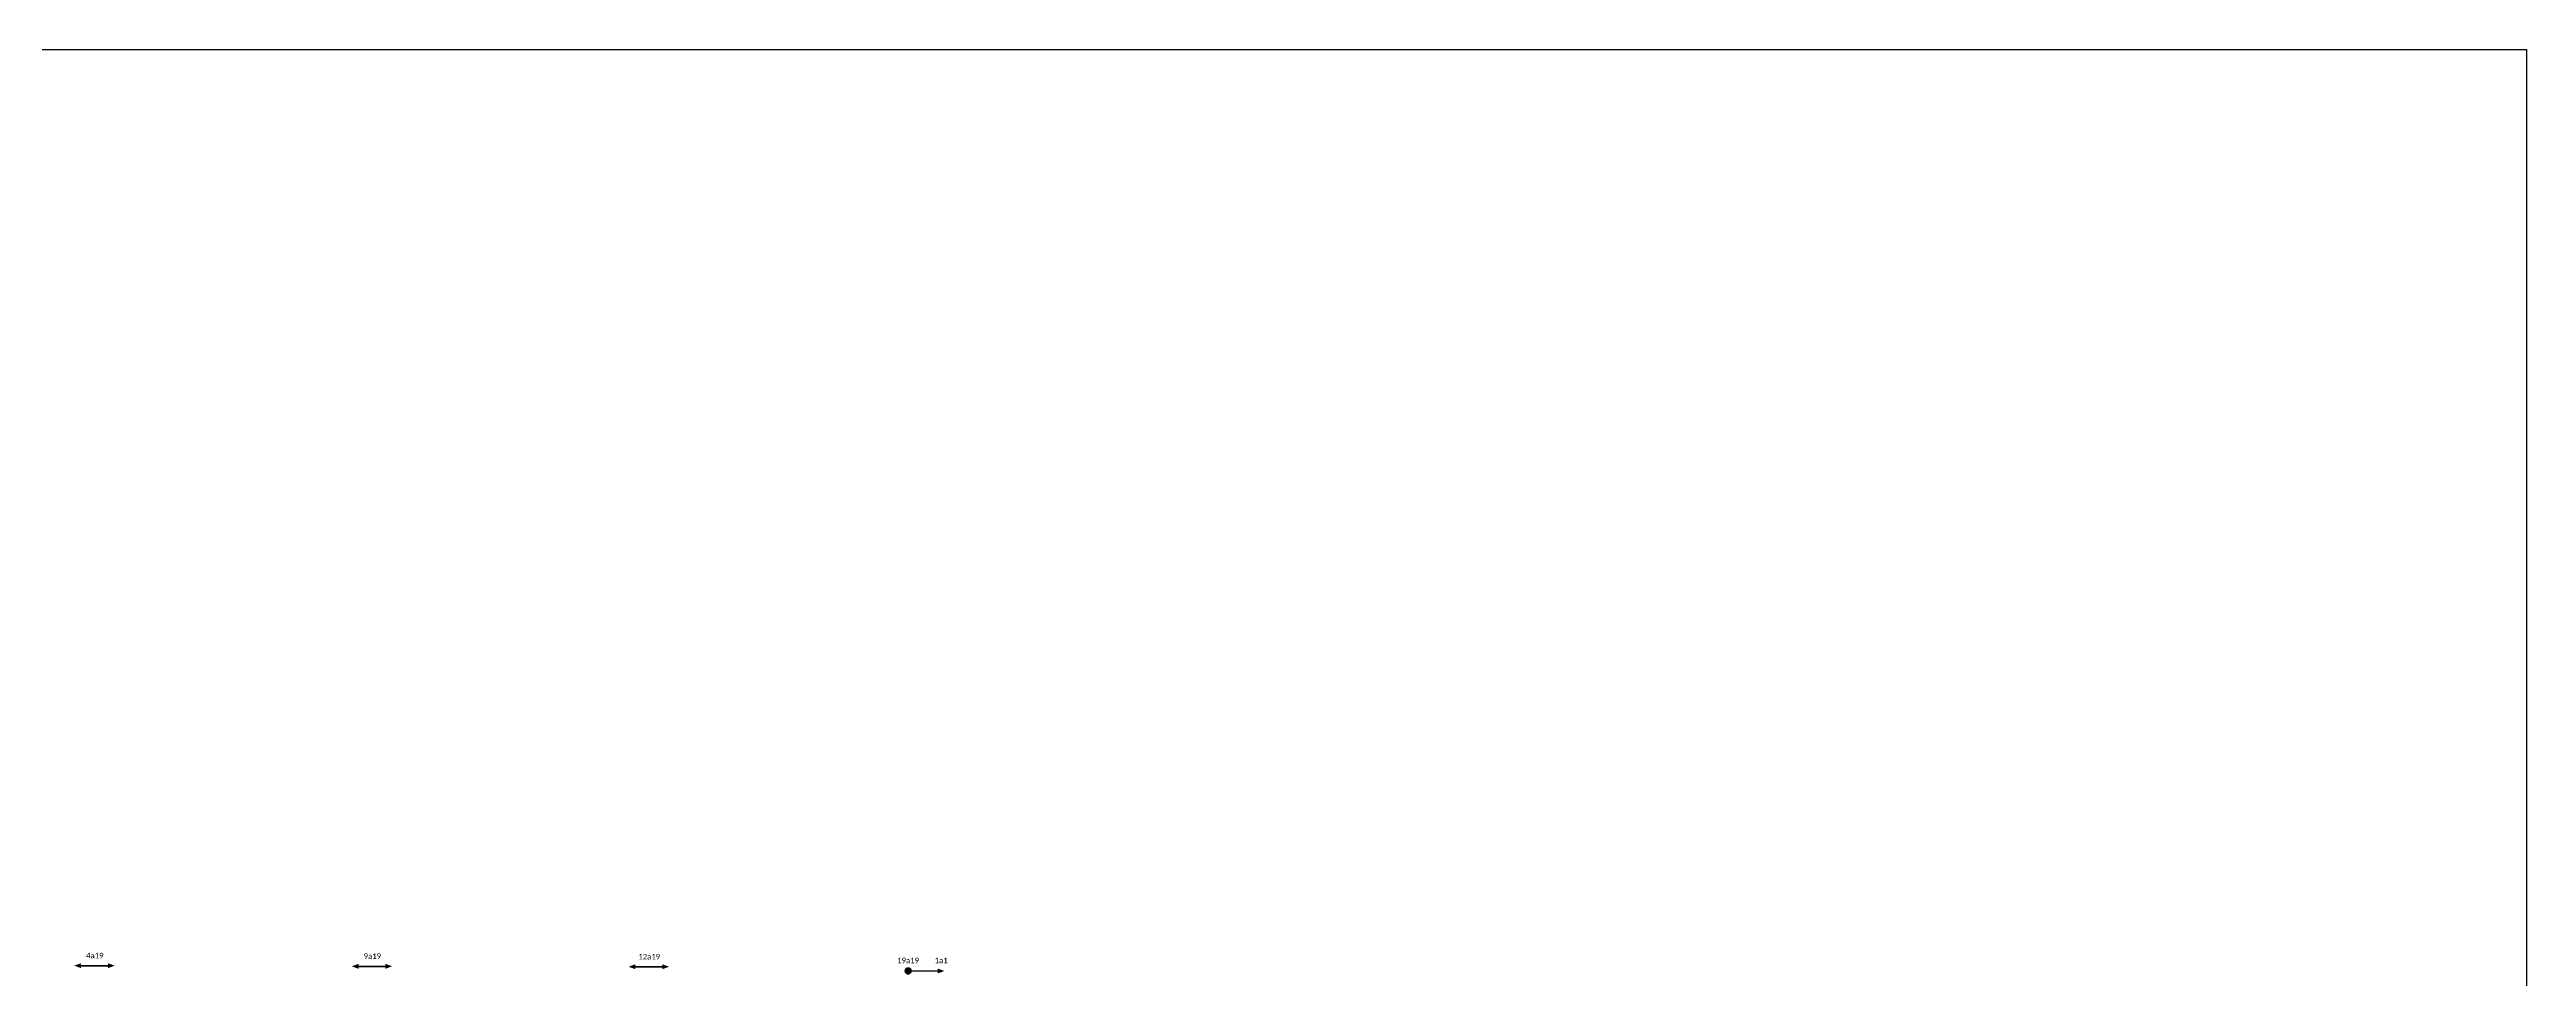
# Model space of a CAD drawing. Header units: metres. Extents: x 0 to 2138, y 0 to 691.
# Drawn here: x 1479 to 2138, y 444 to 691 of the extents above; entities that cross this region are included whole.
import ezdxf

# ---------------------------------------------------------------- set-up
doc = ezdxf.new("R2010")
doc.units = ezdxf.units.M
doc.layers.add('SETA', color=7, linetype='Continuous')
doc.layers.add('texto', color=255, linetype='Continuous')
doc.styles.get("Standard").update_dxf_attribs({"font": 'arial.ttf'})

msp = doc.modelspace()

# ---------------------------------------------------------------- linework, layer by layer
msp.add_lwpolyline([(1110.27, 691.28), (2138.18, 691.28), (2138.18, -0.02), (1110.27, -0.02)], close=True)
at = {"const_width": 0.99}
msp.add_lwpolyline([(1707.15, 446.33, 1), (1708.14, 446.33, 1)], format="xyb", close=True, dxfattribs=at)
at = {"layer": 'SETA'}
for points in [[(1486.91, 447.71), (1495.42, 447.71)], [(1495.42, 447.71), (1486.91, 447.71)], [(1560.73, 447.54), (1569.24, 447.54)], [(1569.24, 447.54), (1560.73, 447.54)], [(1634.39, 447.42), (1642.9, 447.42)], [(1642.9, 447.42), (1634.39, 447.42)], [(1707.65, 446.33), (1716.16, 446.33)]]:
    msp.add_lwpolyline(points, dxfattribs=at)
for points in [[(1487.59, 448.38), (1485.78, 447.72), (1487.59, 447.06)], [(1494.74, 448.38), (1496.55, 447.72), (1494.74, 447.06)], [(1561.42, 448.21), (1559.6, 447.55), (1561.42, 446.89)], [(1568.56, 448.21), (1570.37, 447.55), (1568.56, 446.89)], [(1635.08, 448.1), (1633.26, 447.44), (1635.08, 446.78)], [(1642.22, 448.1), (1644.04, 447.44), (1642.22, 446.78)], [(1715.47, 446.96), (1717.29, 446.3), (1715.47, 445.64)]]:
    msp.add_solid(points, dxfattribs=at)

# ---------------------------------------------------------------- texts
at = {"layer": 'texto', "char_height": 1.485, "width": 25.1052, "attachment_point": 5}
for s, insert in [('\\C7;\\fCalibri|b0|i0|c0|p34;4a19', (1491.26, 450.39)), ('\\C7;\\fCalibri|b0|i0|c0|p34;9a19', (1565.09, 450.22)), ('\\C7;\\fCalibri|b0|i0|c0|p34;12a19', (1638.75, 450.1)), ('\\C7;\\fCalibri|b0|i0|c0|p34;19a19', (1707.62, 449.1)), ('\\C7;\\fCalibri|b0|i0|c0|p34;1a1', (1716.42, 449.1))]:
    msp.add_mtext(s, dxfattribs=dict(at, insert=insert))

doc.saveas('drawing.dxf')
